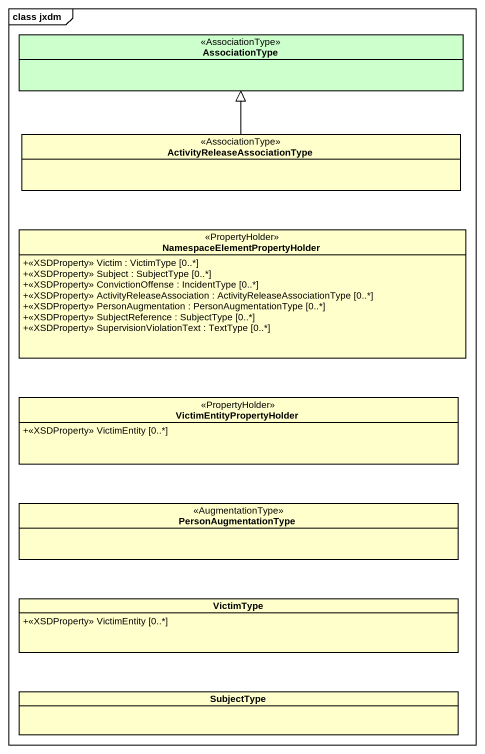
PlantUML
@startuml
mainframe class jxdm
hide circle
hide empty members
skinparam classAttributeIconSize 0
class AssociationType <<AssociationType>> #CCFFCC
class "ActivityReleaseAssociationType" as ActivityReleaseAssociationTy <<AssociationType>>
class "NamespaceElementPropertyHolder" as NamespaceElementPropertyHold <<PropertyHolder>> {
  +<<XSDProperty>> Victim : VictimType [0..*]
  +<<XSDProperty>> Subject : SubjectType [0..*]
  +<<XSDProperty>> ConvictionOffense : IncidentType [0..*]
  +<<XSDProperty>> ActivityReleaseAssociation : ActivityReleaseAssociationType [0..*]
  +<<XSDProperty>> PersonAugmentation : PersonAugmentationType [0..*]
  +<<XSDProperty>> SubjectReference : SubjectType [0..*]
  +<<XSDProperty>> SupervisionViolationText : TextType [0..*]
}
class VictimEntityPropertyHolder <<PropertyHolder>> {
  +<<XSDProperty>> VictimEntity [0..*]
}
class PersonAugmentationType <<AugmentationType>>
class VictimType {
  +<<XSDProperty>> VictimEntity [0..*]
}
class SubjectType
ActivityReleaseAssociationTy -up-|> AssociationType
@enduml
